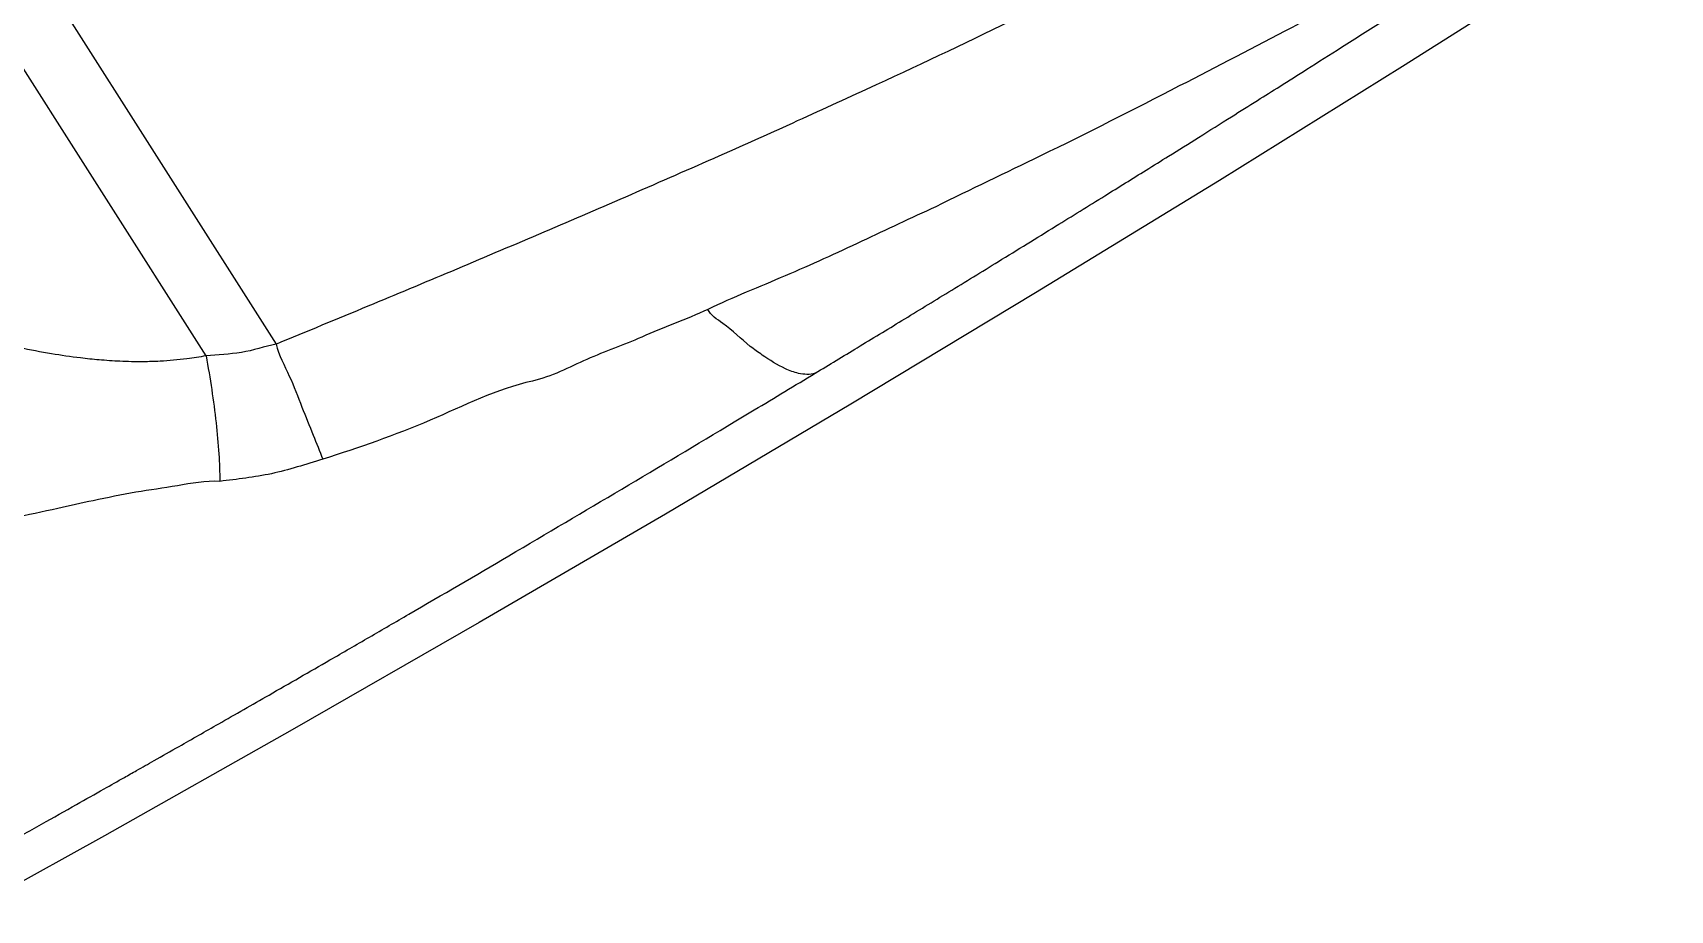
# Model space of a CAD drawing. Header units: millimetres. Extents: x 1145859089 to 1147511753, y -1047484727 to -1047247487.
# Drawn here: x 1146989677.81 to 1146989721.19, y -1047439528.38 to -1047439505.14 of the extents above; entities that cross this region are included whole.
import ezdxf
from ezdxf.xclip import XClip

# ---------------------------------------------------------------- set-up
doc = ezdxf.new("R2010")
doc.units = ezdxf.units.MM
doc.header["$LTSCALE"] = 100
doc.header["$MEASUREMENT"] = 0
doc.header["$XCLIPFRAME"] = 2
doc.layers.get('0').update_dxf_attribs({"linetype": 'CONTINUOUS'})
doc.layers.add('XREF', color=135, linetype='CONTINUOUS')
doc.layers.add('단지배치도$0$W240910', color=135, linetype='CONTINUOUS')

# ---------------------------------------------------------------- blocks, each defined once
blk = doc.blocks.new('단지배치도$0$zw$9902')
at = {"layer": '단지배치도$0$W240910', "linetype": 'ByBlock', "ltscale": 20}
for p, q in [((59932.418, -68124.249), (59945.035, -68144.081)), ((59943.176, -68144.394), (59933.104, -68128.563)), ((59979.1, -68134.053), (59974.864, -68136.729)), ((59974.864, -68136.729), (59970.016, -68139.746)), ((59970.016, -68139.746), (59965.147, -68142.727)), ((59965.147, -68142.727), (59960.257, -68145.674)), ((59960.257, -68145.674), (59955.345, -68148.584)), ((59957.168, -68146.144), (59957.697, -68145.826)), ((59955.345, -68148.584), (59950.412, -68151.46)), ((59950.412, -68151.46), (59945.459, -68154.299)), ((59945.459, -68154.299), (59940.486, -68157.103)), ((59940.486, -68157.103), (59936.067, -68159.554))]:
    blk.add_line(p, q, dxfattribs=at)
at = {"layer": '단지배치도$0$W240910'}
for radius in [11431.377, 11931.377]:
    blk.add_arc((57394.291, -57699.4), radius, 251.6277496, 321.4181311, dxfattribs=at)
at = {"layer": '단지배치도$0$W240910', "linetype": 'ByBlock', "ltscale": 20}
blk.add_arc((59585.646, -67527.006), 722.053, 301.015407, 301.165071, dxfattribs=at)
for points, knots in [([(59960.931, -68137.21), (59962.204, -68136.626), (59964.767, -68135.4), (59968.599, -68133.49), (59972.434, -68131.537), (59974.907, -68130.097), (59976.165, -68129.438)], [0, 0, 0, 0, 4.199429, 8.524364, 12.844117, 17.106084, 17.106084, 17.106084, 17.106084]), ([(59978.054, -68132.408), (59977.064, -68132.956), (59975.03, -68134.059), (59971.997, -68135.673), (59968.733, -68137.364), (59965.596, -68138.966), (59963.423, -68139.987), (59962.503, -68140.446)], [0, 0, 0, 0, 3.394054, 6.942998, 10.306959, 14.421481, 17.507816, 17.507816, 17.507816, 17.507816]), ([(59959.312, -68144.852), (59959.684, -68144.628), (59960.448, -68144.164), (59961.627, -68143.447), (59962.873, -68142.687), (59964.231, -68141.854), (59965.609, -68141.005), (59966.912, -68140.198), (59967.909, -68139.578), (59968.737, -68139.063), (59969.491, -68138.591), (59970.276, -68138.1), (59970.993, -68137.649), (59971.66, -68137.229), (59972.402, -68136.761), (59973.319, -68136.18), (59974.356, -68135.522), (59975.401, -68134.855), (59976.342, -68134.253), (59977.146, -68133.736), (59977.813, -68133.307), (59978.212, -68133.049), (59978.389, -68132.935)], [0, 0, 0, 0, 1.30232, 2.682145, 4.139488, 5.681888, 7.46195, 8.994361, 10.279153, 10.984886, 11.919185, 12.948395, 13.761332, 14.460806, 15.311977, 16.395281, 17.715739, 18.996063, 20.113646, 21.068948, 21.862387, 22.494313, 22.494313, 22.494313, 22.494313]), ([(59945.035, -68144.081), (59945.846, -68143.743), (59947.398, -68143.105), (59949.717, -68142.134), (59951.992, -68141.172), (59954.309, -68140.176), (59956.594, -68139.175), (59958.808, -68138.187), (59960.236, -68137.528), (59960.931, -68137.21)], [0, 0, 0, 0, 2.6377, 5.033813, 7.542093, 10.046145, 12.601257, 15.025661, 17.319526, 17.319526, 17.319526, 17.319526]), ([(59962.503, -68140.446), (59961.846, -68140.742), (59960.528, -68141.376), (59958.52, -68142.292), (59957.139, -68142.844), (59956.466, -68143.163)], [0, 0, 0, 0, 2.160913, 4.387149, 6.620692, 6.620692, 6.620692, 6.620692]), ([(59943.176, -68144.394), (59943.009, -68144.428), (59942.604, -68144.488), (59942.048, -68144.538), (59941.455, -68144.555), (59940.915, -68144.544), (59940.362, -68144.506), (59939.757, -68144.443), (59939.052, -68144.341), (59938.335, -68144.206), (59937.629, -68144.051), (59936.99, -68143.893), (59936.258, -68143.693), (59935.553, -68143.485), (59934.903, -68143.279), (59934.302, -68143.081), (59933.737, -68142.892), (59933.343, -68142.736), (59933.164, -68142.672)], [0, 0, 0, 0, 0.510981, 1.224774, 1.674982, 2.290574, 2.844715, 3.337367, 4.115218, 4.978433, 5.528492, 6.281716, 6.954165, 7.803977, 8.485458, 8.999874, 9.703347, 10.272252, 10.272252, 10.272252, 10.272252]), ([(59956.466, -68143.163), (59956.178, -68143.303), (59955.588, -68143.533), (59955.001, -68143.768), (59954.715, -68143.896)], [0, 0, 0, 0, 0.958719, 1.898517, 1.898517, 1.898517, 1.898517]), ([(59959.312, -68144.852), (59959.172, -68144.901), (59958.884, -68144.883), (59958.411, -68144.701), (59957.993, -68144.438), (59957.435, -68144.037), (59957, -68143.6), (59956.546, -68143.325), (59956.466, -68143.163)], [0, 0, 0, 0, 0.44489, 0.811027, 1.525203, 1.915333, 2.866426, 3.408192, 3.408192, 3.408192, 3.408192]), ([(59945.035, -68144.081), (59944.726, -68144.149), (59944.123, -68144.354), (59943.487, -68144.358), (59943.176, -68144.394)], [0, 0, 0, 0, 0.94919, 1.889976, 1.889976, 1.889976, 1.889976]), ([(59945.035, -68144.081), (59945.102, -68144.379), (59945.4, -68144.912), (59945.7, -68145.726), (59946.002, -68146.458), (59946.184, -68146.921), (59946.268, -68147.133)], [0, 0, 0, 0, 0.916797, 1.801428, 2.606514, 3.291751, 3.291751, 3.291751, 3.291751]), ([(59954.715, -68143.896), (59954.238, -68144.11), (59953.254, -68144.442), (59952.326, -68144.949), (59951.82, -68145.061)], [0, 0, 0, 0, 1.565759, 3.119985, 3.119985, 3.119985, 3.119985]), ([(59943.176, -68144.394), (59943.231, -68144.691), (59943.331, -68145.281), (59943.445, -68146.147), (59943.518, -68146.959), (59943.54, -68147.477), (59943.542, -68147.72)], [0, 0, 0, 0, 0.905592, 1.794534, 2.622096, 3.349577, 3.349577, 3.349577, 3.349577]), ([(59951.82, -68145.061), (59950.876, -68145.271), (59949.093, -68146.182), (59947.228, -68146.826), (59946.267, -68147.132)], [0, 0, 0, 0, 2.902757, 5.926835, 5.926835, 5.926835, 5.926835]), ([(59935.552, -68158.62), (59935.763, -68158.503), (59936.225, -68158.246), (59936.977, -68157.828), (59937.856, -68157.337), (59938.792, -68156.812), (59939.682, -68156.312), (59940.412, -68155.899), (59940.942, -68155.6), (59941.382, -68155.351), (59941.865, -68155.077), (59942.591, -68154.665), (59943.606, -68154.086), (59944.939, -68153.323), (59946.095, -68152.658), (59946.981, -68152.146), (59947.504, -68151.843), (59948.026, -68151.54), (59949.259, -68150.824), (59952.314, -68149.038), (59955.184, -68147.334), (59957.168, -68146.144)], [0, 0, 0, 0, 0.723435, 1.583806, 2.5811, 3.744154, 4.804262, 5.64301, 6.260442, 6.629825, 7.161854, 7.924766, 9.133818, 10.669392, 12.530651, 13.135079, 13.739285, 14.343254, 14.946971, 18.016046, 24.958877, 24.958877, 24.958877, 24.958877]), ([(59946.267, -68147.132), (59945.817, -68147.268), (59944.929, -68147.562), (59943.998, -68147.661), (59943.541, -68147.718)], [0, 0, 0, 0, 1.412121, 2.793816, 2.793816, 2.793816, 2.793816]), ([(59943.541, -68147.718), (59943.165, -68147.697), (59942.422, -68147.846), (59941.304, -68147.996), (59940.249, -68148.215), (59939.163, -68148.453), (59938.156, -68148.678), (59937.26, -68148.858), (59936.579, -68148.97), (59936.016, -68149.042), (59935.471, -68149.087), (59934.941, -68149.102), (59934.388, -68149.083), (59933.821, -68149.011), (59933.249, -68148.866), (59932.712, -68148.657), (59932.376, -68148.481), (59932.209, -68148.384)], [0, 0, 0, 0, 1.130442, 2.241856, 3.395507, 4.356274, 5.580348, 6.490154, 7.096806, 7.650003, 8.193968, 8.736467, 9.238265, 9.854521, 10.446638, 11.002625, 11.581697, 11.581697, 11.581697, 11.581697])]:
    blk.add_open_spline(points, degree=3, knots=knots, dxfattribs=at)
blk = doc.blocks.new('단지배치도')
blk.add_blockref('단지배치도$0$zw$9902', (141034.193, 142437.157))

msp = doc.modelspace()

# ---------------------------------------------------------------- block references
at = {"layer": 'XREF'}
ref = msp.add_blockref('단지배치도', (1146788705.034274, -1047513806.462535), dxfattribs=at)
XClip(ref).set_block_clipping_path([(72982.4064819524, 34919.7593965298), (360382.4067475507, 255319.7593436697)])

doc.saveas('drawing.dxf')
